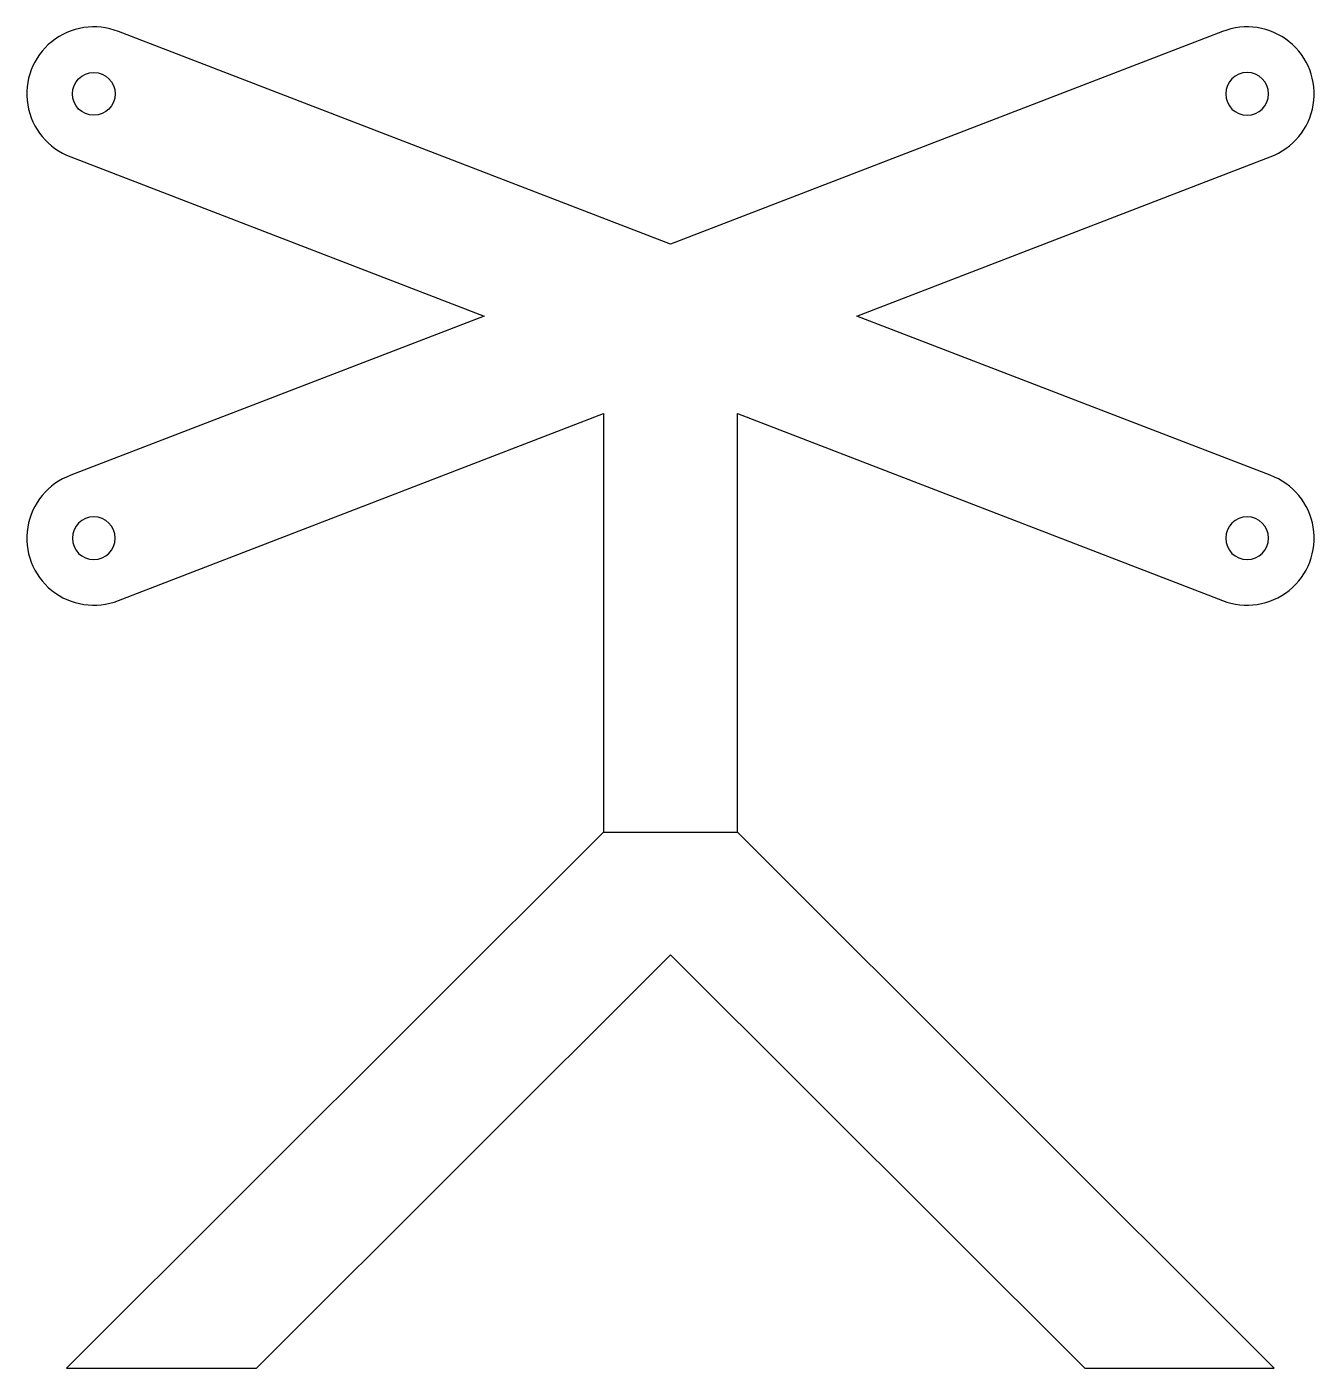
# Model space of a CAD drawing. Header units: millimetres. Extents: x -251 to -155, y 63 to 163.
import ezdxf

# ---------------------------------------------------------------- set-up
doc = ezdxf.new("R2010")
doc.units = ezdxf.units.MM
doc.layers.add('Default', color=18, linetype='Continuous', true_color=0x000000)

msp = doc.modelspace()

# ---------------------------------------------------------------- linework, layer by layer
at = {"layer": 'Default'}
msp.add_line((-197.71, 134.31), (-161.52, 120.36), dxfattribs=at)
for points in [[(-161.52, 162.82), (-202.71, 146.95), (-243.9, 162.82)], [(-247.46, 153.48), (-216.61, 141.59), (-247.46, 129.71)], [(-157.95, 129.71), (-188.8, 141.59), (-157.95, 153.48)], [(-243.9, 120.36), (-207.71, 134.31), (-207.71, 103.07), (-247.77, 63.07), (-233.61, 63.07), (-202.71, 93.93), (-171.8, 63.07), (-157.65, 63.07), (-197.71, 103.07), (-197.71, 134.31)], [(-207.71, 103.07), (-197.71, 103.07)]]:
    msp.add_lwpolyline(points, dxfattribs=at)
msp.add_circle((-245.74, 158.17), 1.6, dxfattribs=at)
at = {"layer": 'Default', "extrusion": (0, 0, -1)}
for centre in [(159.68, 158.17), (245.74, 125.01), (159.68, 125.01)]:
    msp.add_circle(centre, 1.6, dxfattribs=at)
at = {"layer": 'Default'}
for centre, start, end in [((-245.74, 158.17), 68.4042, 249.8181), ((-159.68, 158.17), 290.1852, 111.5926), ((-245.74, 125.01), 110.1819, 291.5958), ((-159.68, 125.01), 248.4034, 69.8188)]:
    msp.add_arc(centre, 5, start, end, dxfattribs=at)

doc.saveas('drawing.dxf')
